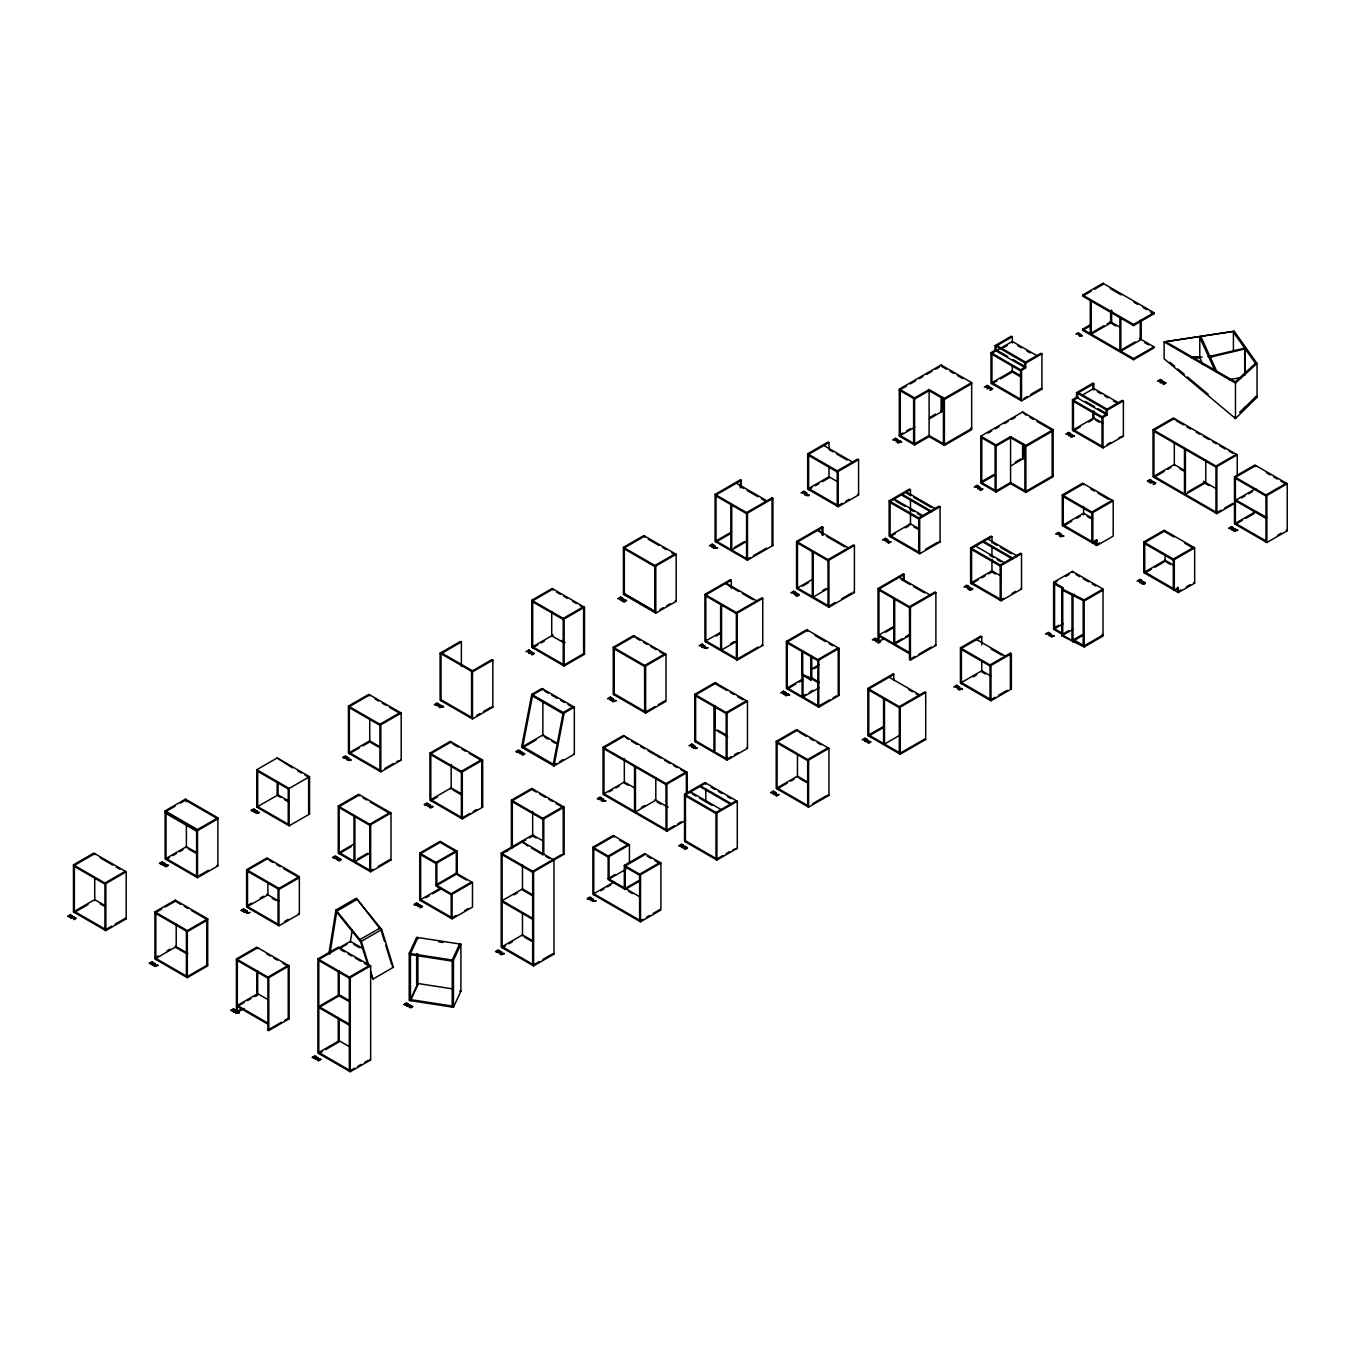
<?xml version="1.0" encoding="UTF-8"?>
<svg xmlns="http://www.w3.org/2000/svg" width="1355" height="1355" viewBox="0 0 1355 1355"><rect width="100%" height="100%" fill="white"/><g stroke="black" fill="none" stroke-linecap="round" stroke-linejoin="round"><path stroke-width="1.5" d="M328.909 953.547L335.955 910.001L356.331 898.246L381.704 929.581L393.424 967.284L373.048 979.038L370.779 974.55M329.892 954.123L336.853 911.102L357.229 899.347L380.941 929.937M350.251 942.352L352.249 930.072M531.753 694.353L521.573 747.266L553.958 765.965L574.334 754.21L574.334 707.158L541.949 688.459L531.753 694.353L564.137 713.052L574.334 707.158M553.958 765.965L564.137 713.052M1256.068 396.304L1239.808 412.53L1245.753 406.466M409.21 953.395L416.663 937.338L460.903 944.181L460.903 991.216L453.451 1007.29L409.21 1000.447L409.21 953.395L453.451 960.238L460.903 944.181M1234.236 331.264L1164.114 341.917L1164.114 358.787L1235.472 418.543L1257.034 397.286L1257.034 363.462L1234.236 331.264L1164.114 341.917L1235.472 383.109L1235.472 418.543L1235.235 416.375M1235.235 381.856L1255.509 363.394L1257.034 363.462L1235.472 383.109L1235.235 381.856L1166.774 342.324M70.697 917.013L72.12 915.76L70.562 914.625L67.75 916.251L70.477 917.115L69.427 915.726L68.461 916.285L70.172 916.861M345.677 758.258L347.1 756.988L345.559 755.87L342.73 757.496L345.474 758.36L344.407 756.954L343.442 757.513L345.152 758.089M243.832 911.136L245.255 909.866L243.714 908.748L240.885 910.374L243.629 911.238L242.562 909.849L241.596 910.408L243.307 910.983M233.653 1011.101L235.076 1009.831L233.517 1008.713L230.706 1010.339L233.433 1011.186L232.382 1009.797L231.417 1010.356L233.128 1010.932M406.788 1005.207L408.211 1003.953L406.652 1002.836L403.841 1004.462L406.568 1005.308L405.518 1003.92L404.552 1004.478L406.263 1005.054M165.107 810.883L185.483 799.128L217.867 817.827L217.867 865.93L197.508 877.684L165.107 858.985L165.107 810.883L197.508 829.582L217.867 817.827M73.458 864.863L93.817 853.108L126.201 871.807L126.201 918.842L105.842 930.597L73.458 911.915L73.458 864.863L105.842 883.562L126.201 871.807M175.303 806.073L165.107 811.95L197.508 830.649L217.867 818.877M180.384 803.125L185.483 800.178L197.186 806.936M348.438 706.107L368.814 694.353L401.199 713.052L401.199 760.087L380.823 771.842L348.438 753.143L348.438 706.107L380.823 724.806L401.199 713.052M471.574 718.404L471.574 671.352L491.933 659.597L492.847 660.122L492.847 707.158L472.488 718.929L440.104 700.23L440.104 653.178L460.463 641.423L461.377 641.948L461.377 666.491M531.753 600.265L552.129 588.51L584.513 607.209L584.513 654.245L564.137 665.999L531.753 647.3L531.753 600.265L564.137 618.964L584.513 607.209M623.419 547.352L643.794 535.581L676.179 554.28L676.179 601.332L655.803 613.087L623.419 594.388L623.419 547.352L655.803 566.051L676.179 554.28M750.196 557.532L746.554 559.632L746.554 512.596L772.011 497.895L772.926 498.42L772.926 545.472L747.469 560.157L715.084 541.458L715.084 494.423L740.541 479.721L741.456 486.394M461.377 641.948L441.019 653.72L441.019 700.755M741.456 480.263L715.999 494.948L715.999 542L730.548 533.599M899.314 389.122L941.115 364.986L971.67 382.618L971.67 429.671L944.384 445.422L929.107 436.598L914.591 444.982L899.314 436.158L899.314 389.122L914.591 397.93L929.107 389.562L944.384 398.387L971.67 382.618M906.597 386.039L899.314 390.24L914.591 399.048L929.107 390.68L944.384 399.488L971.67 383.736L970.705 383.177M910.221 383.939L915.675 380.789M919.317 378.689L922.941 376.588M926.583 374.488L932.037 371.355M935.661 369.254L939.303 367.154M277.148 757.97L256.772 769.725L256.772 807.123L289.157 825.822L309.533 814.067L309.533 776.669L277.148 757.97L292.443 767.862M842.336 503.213L837.238 506.16L837.238 470.879L857.613 459.108L858.579 459.667L858.579 494.948L838.22 506.719L807.665 489.07L807.665 453.79L828.024 442.035L828.989 442.594L828.989 448.827M995.061 345.61L1025.616 363.242L1025.616 367.95L995.061 350.301L995.061 345.61L1011.355 336.192L1012.32 336.751L1012.32 342.984M1082.645 295.034L1103.004 283.28L1153.935 312.683L1153.935 313.784L1133.559 325.556L1082.645 296.152L1082.645 295.034L1133.559 324.438L1153.935 312.683M828.989 442.594L808.63 454.348L808.63 489.629L812.018 487.681M1012.32 336.751L996.027 346.169L996.027 350.86M1084.339 295.17L1091.131 291.257M1094.518 289.293L1103.004 284.398L1103.004 283.28M1024.634 367.391L1024.634 362.683L1040.928 353.282L1041.91 353.841L1041.91 389.122L1021.535 400.877L990.979 383.228L990.979 352.656L995.061 350.301M1003.835 347.473L1007.222 345.508M440.104 653.178L472.488 671.877L492.847 660.122M715.084 494.423L747.469 513.122L772.926 498.42M553.043 635.021L532.667 646.775L563.223 664.424M731.277 532.125L715.999 540.933L746.554 558.582M902.955 432.939L899.314 435.04L914.591 443.864L929.107 435.48L944.384 444.305L971.67 428.553L970.705 427.994M906.597 430.839L910.221 428.739M930.208 417.204L935.661 414.054M1139.386 338.445L1153.935 346.846L1153.935 347.947L1133.559 359.719L1082.645 330.315L1082.645 329.197L1091.131 324.302M76.066 911.458L87.956 904.598M169.426 857.563L166.038 859.51L166.038 812.475M172.813 855.598L176.218 853.633M179.605 851.668L183.01 849.721M256.772 807.123L278.063 794.843L288.852 801.059M288.242 788.949L288.242 824.23L289.157 825.822L289.157 788.424L256.772 769.725L257.687 771.317L288.242 788.949L309.533 776.669M359.532 747.791L349.353 753.668L349.353 706.633L369.729 694.878L369.729 695.928M362.937 745.843L369.729 741.913L369.729 719.42M537.766 644.895L532.667 647.842L532.667 600.79L553.043 589.035L553.043 590.086M541.17 642.931L544.558 640.983M807.665 453.79L838.22 471.438L858.579 459.667M914.828 427.198L900.279 435.599L900.279 390.799M929.361 418.814L942.081 411.463L942.081 397.201M1025.616 363.242L1041.91 353.841M1082.645 330.315L1089.437 326.403M815.422 485.717L818.81 483.752M822.214 481.787L828.989 477.875L828.989 467.492M997.043 380.857L991.945 383.787L991.945 353.215L1012.32 341.46L1037.354 355.908M1000.43 378.892L1012.32 372.032L1012.32 365.816M1025.667 366.799L1020.569 369.746L1020.569 400.318M990.979 352.656L1021.535 370.305L1025.616 367.95M1103.868 325.776L1090.284 333.601L1090.284 300.556M1107.255 323.811L1110.643 321.846L1110.643 311.514M734.207 547.539L744.403 541.644M747.012 541.204L731.734 550.028L731.734 505.093M845.74 501.265L849.128 499.301M1023.957 398.353L1027.361 396.405M1030.748 394.44L1040.928 388.563L1041.91 389.122M472.488 716.812L471.574 717.337L441.019 699.705M111.72 926.159L104.928 930.072L104.928 883.037L125.287 871.282L125.287 872.332M115.107 924.195L125.287 918.317L126.201 918.842M208.467 870.3L196.577 877.159L196.577 830.107M385.006 768.37L393.492 763.475M396.88 761.51L401.199 760.087M476.655 715.457L480.06 713.492M483.447 711.527L490.239 707.615M583.599 653.72L563.223 665.474L563.223 618.439L583.599 606.667L583.599 653.72L584.513 654.245M659.987 609.615L663.374 607.65M666.779 605.702L670.166 603.737M753.346 555.719L761.832 550.808M762.916 550.181L766.557 548.081M1121.567 349.709L1135.151 341.867M154.927 911.898L175.303 900.143L207.688 918.842L207.688 965.878L187.312 977.649L154.927 958.95L154.927 911.898L187.312 930.597L207.688 918.842M338.259 806.073L358.618 794.301L391.002 813L391.002 860.052L370.643 871.807L338.259 853.108L338.259 806.073L370.643 824.772L391.002 813M429.908 753.143L450.283 741.388L482.668 760.087L482.668 807.123L462.292 818.877L429.908 800.178L429.908 753.143L462.292 771.842L482.668 760.087M613.239 647.3L633.598 635.546L665.999 654.245L665.999 701.28L645.624 713.052L613.239 694.353L613.239 647.3L645.624 665.999L645.624 713.052M736.375 659.597L736.375 612.562L761.832 597.86L762.746 598.385L762.746 645.42L737.289 660.122L704.905 641.423L704.905 594.388L730.362 579.686L731.277 580.211L731.277 588.392M828.024 606.667L828.024 559.632L853.498 544.93L854.412 545.472L854.412 592.508L828.938 607.209L796.554 588.51L796.554 541.458L822.011 526.773L822.942 527.298L822.942 535.479M161.719 909.053L154.927 912.965L187.312 931.664L207.688 919.91L191.495 910.56M165.107 907.088L175.303 901.211L180.689 904.327M731.277 580.211L705.82 594.913L705.82 641.948M822.942 527.298L797.468 542L797.468 589.035M980.8 436.158L1022.602 412.022L1053.14 429.671L1053.14 476.706L1025.854 492.458L1010.576 483.633L996.077 492.017L980.8 483.193L980.8 436.158L996.077 444.982L1010.576 436.598L1025.854 445.422L1053.14 429.671M988.066 433.075L991.708 430.975M995.332 428.874L998.974 426.774M1004.428 423.641L1008.052 421.541M1011.694 419.44L1015.318 417.34M246.593 869.69L266.952 857.935L299.353 876.634L299.353 914.015L278.978 925.787L246.593 907.088L246.593 869.69L278.978 888.389L299.353 876.634M1082.645 329.197L1133.559 358.601L1153.935 346.846M918.724 553.196L918.724 517.915L939.083 506.16L940.065 506.719L940.065 542L919.689 553.755L889.134 536.123L889.134 500.842L909.51 489.07L910.475 489.629L910.475 495.862M1076.531 392.645L1107.086 410.277L1107.086 414.986L1076.531 397.354L1076.531 392.645L1092.824 383.228L1093.79 383.787L1093.79 390.02M910.475 489.629L890.1 501.401L890.1 536.682L895.198 533.735M1093.79 383.787L1077.496 393.204L1077.496 397.913M1106.12 414.427L1106.12 409.718L1122.414 400.318L1123.38 400.877L1123.38 436.158L1103.004 447.912L1072.466 430.28L1072.466 399.691L1076.531 397.354M1078.512 397.32L1073.431 400.25L1073.431 430.839L1080.223 426.91M1081.917 395.355L1093.79 388.495L1118.84 402.96M614.255 649.062L614.255 693.76L644.709 711.46L644.607 666.592L665.999 654.245M704.905 594.388L737.289 613.087L762.746 598.385M796.554 541.458L828.938 560.157L854.412 545.472M158.332 955.936L154.927 957.883L187.312 976.582L207.688 964.828L206.773 964.303L206.773 919.367M166.817 951.024L170.205 949.076M248.287 905.038L251.691 903.091M260.177 898.179L263.564 896.231M354.451 843.759L339.173 852.583L369.729 870.215M721.097 632.074L705.82 640.898L736.375 658.53M812.746 579.161L797.468 587.985L828.024 605.617M982.612 481.025L993.52 474.741M1015.318 462.14L1020.772 458.989M351.047 846.773L339.173 853.633L339.173 806.598L359.532 794.843L359.532 795.893M437.614 796.791L430.822 800.72L430.822 753.668L451.198 741.913L451.198 742.98M536.072 739.949L522.488 747.791L532.667 694.878L542.864 689.001L542.864 690.051M715.999 636.071L719.386 634.123M802.567 586.088L808.393 582.735M889.134 500.842L919.689 518.474L940.065 506.719M994.485 475.3L981.765 482.634L981.765 437.834M1010.847 465.849L1023.567 458.498L1023.567 444.254M1107.086 410.277L1123.38 400.877M905.377 527.857L908.782 525.892M1088.709 422.015L1092.096 420.05M1072.466 399.691L1103.004 417.34L1107.086 414.986M357.381 859.172L367.561 853.294M730.819 643.574L734.207 641.609M822.485 590.645L825.873 588.697M370.186 852.837L354.908 861.661L354.908 816.743M736.832 641.169L721.554 649.977L721.554 605.058M828.481 588.239L813.203 597.064L813.203 552.146M644.607 711.273L645.522 710.748M925.516 549.283L937.389 542.423M1107.137 444.423L1110.524 442.458M1119.01 437.563L1123.38 436.158M373.116 869.317L369.729 871.282L369.729 824.23L390.088 812.475L390.088 813.525M378.214 866.37L390.088 859.51L391.002 860.052M469.863 813.457L461.377 818.352L461.377 771.317L481.753 759.562L481.753 806.598L482.668 807.123M473.268 811.493L476.655 809.528M556.448 763.475L553.043 765.44L563.223 712.51L573.419 706.633L573.419 707.7L568.016 704.583M559.835 761.51L563.223 759.562M646.403 711.527L654.888 706.633M658.293 704.668L665.068 700.755M738.068 658.615L758.19 646.996M829.853 605.617L835.307 602.484M841.607 598.842L844.995 596.877M846.214 596.183L851.668 593.033M284.855 921.332L288.242 919.367M244.12 1008.476L237.328 1012.388L236.414 1011.863L236.414 958.95L256.772 947.179L289.157 965.878L289.157 1018.808L268.798 1030.562L267.884 1030.037L267.884 977.107L288.242 965.353L288.242 1018.283L284.855 1020.23M472.488 882.511L452.113 894.266L435.92 884.917L456.296 873.162L472.488 882.511L472.488 907.088L452.113 918.842L419.728 900.143L419.728 853.108L440.104 841.353L457.211 851.228L457.211 873.687L436.835 885.442L436.835 862.983L457.211 851.228M532.667 788.949L512.309 800.72L512.309 847.756L511.394 847.231L511.394 800.178L531.753 788.424L564.137 807.123L564.137 854.158L533.599 871.807L501.198 853.108L501.198 947.179L533.599 965.878L553.958 954.123L553.958 860.035L521.573 841.353M685.579 820.402L666.914 831.174L603.043 794.301L603.043 747.266L623.419 735.511L687.273 772.367L687.273 792.827M694.709 694.353L715.084 682.581L747.469 701.28L747.469 748.333L727.093 760.087L694.709 741.388L694.709 694.353L727.093 713.052L747.469 701.28M786.374 641.423L806.75 629.668L839.135 648.368L839.135 695.403L818.759 707.158L786.374 688.459L786.374 641.423L818.759 660.122L839.135 648.368M884.409 638.798L878.04 641.423L878.04 588.51L903.497 573.809L904.412 580.685M1235.54 502.874L1216.875 513.647L1153.02 476.791L1153.02 429.738L1173.379 417.984L1237.251 454.857L1237.251 475.3M441.019 841.878L420.643 853.633L420.643 900.668M715.999 683.123L695.623 694.878L695.623 741.913M904.412 574.334L878.955 589.035L878.955 641.948M1003.598 598.283L1000.193 600.231L1000.193 564.95L1020.569 553.196L1021.535 553.755L1021.535 589.035L1001.159 600.79L970.603 583.158L970.603 547.877L990.979 536.123L991.945 536.682L991.945 542.898M1062.269 494.948L1082.645 483.193L1113.2 500.842L1113.2 536.123L1096.906 545.523L1062.269 525.537L1062.269 494.948L1092.824 512.596L1113.2 500.842M991.945 536.682L971.586 548.436L971.586 583.717L978.361 579.788M746.554 700.755L726.178 712.51L726.178 759.562L731.277 756.615M236.414 958.95L268.798 977.649L289.157 965.878M511.394 800.178L543.778 818.877L564.137 807.123M878.04 588.51L910.424 607.209L935.882 592.508L935.882 645.42L910.424 660.122L909.51 659.597L909.51 606.667L934.967 591.983L935.882 592.508M802.668 674.231L802.668 650.959L801.754 651.484L801.754 674.773L802.668 674.231L811.73 679.465L811.73 656.193L810.815 656.718L810.815 680.007L811.73 679.465M810.747 669.573L819.131 664.729M814.101 668.693L817.455 666.762M1071.72 521.184L1063.235 526.096L1063.235 495.507L1083.61 483.752L1083.61 484.87M1076.819 518.254L1080.223 516.289M317.883 958.95L338.259 947.179L370.643 965.878L370.643 1059.966L350.268 1071.72L317.883 1053.021L317.883 958.95L350.268 977.649L370.643 965.878M501.198 853.108L532.667 834.934L543.457 841.167M802.567 679.109L787.289 687.934L817.844 705.582M894.232 626.196L878.955 635.021L909.51 652.653M244.12 1002.598L237.328 1006.511L267.884 1024.16M247.508 1000.634L250.895 998.669M254.3 996.721L257.687 994.756L257.687 970.993M425.741 897.738L429.129 895.774M432.533 893.809L441.019 888.914L441.019 887.864L420.643 899.618L451.198 917.25M525.892 839.914L502.129 853.633L502.129 947.721L505.517 945.756M529.28 837.949L532.667 836.001L536.275 838.068M609.056 791.896L612.46 789.931M615.848 787.983L619.252 786.019M788.983 688.018L795.775 684.089M799.179 682.141L802.567 680.176M885.747 632.158L894.232 627.263M970.603 547.877L1001.159 565.509L1021.535 553.755M1164.114 471.438L1153.935 477.316L1153.935 430.28L1174.311 418.509L1174.311 419.576M1167.519 469.474L1170.906 467.509M506.397 851.601L507.363 851.042M340.071 948.229L346.863 944.316M981.765 577.84L985.153 575.875M988.557 573.91L991.945 571.962L991.945 559.496M1067.317 528.45L1068.282 527.891M238.107 1010.881L241.495 1008.933M368.729 965.15L361.328 941.352L381.704 929.581M805.649 694.454L802.109 696.487L802.109 651.569M809.189 692.405L812.712 690.373M902.261 638.679L893.775 643.574L893.775 598.656M905.648 636.715L909.053 634.75M818.945 687.832L803.024 697.029L803.024 674.553M909.967 635.275L894.69 644.099L894.69 599.181M1236.319 454.332L1215.96 466.086L1215.96 513.122M603.043 747.266L666.914 784.139L687.273 772.367M1153.02 429.738L1216.875 466.611L1237.251 454.857M1096.957 539.68L1091.859 542.61L1091.859 512.038L1112.235 500.283L1112.235 501.401M1096.906 545.523L1096.906 540.814L1092.824 543.169L1092.824 512.596M641.305 807.495L644.709 805.531M1012.083 593.371L1015.471 591.424M1099.549 542.881L1095.941 544.964L1095.941 540.255L1096.906 540.814M1187.878 491.933L1204.849 482.143M452.892 917.335L456.296 915.37M464.782 910.475L468.169 908.511M561.529 854.615L532.667 871.282L532.667 965.353L539.459 961.44M734.664 754.65L738.068 752.702M829.717 699.773L817.844 706.633L817.844 659.597L838.22 647.842L838.22 694.878L839.135 695.403M833.122 697.808L836.509 695.86M267.884 1030.037L281.45 1022.195M911.322 658.547L914.964 656.447M918.605 654.346L931.325 646.996M624.333 887.864L624.333 865.388L644.709 853.633L660.901 862.983L660.901 910.018L640.525 921.79L592.863 894.266L592.863 847.231L613.239 835.459L629.431 844.809L629.431 863.186M684.529 794.301L704.905 782.546L737.289 801.245L737.289 848.281L716.914 860.052L684.529 841.353L684.529 794.301L716.914 813L737.289 801.245M776.195 741.388L796.554 729.634L828.938 748.333L828.938 795.368L808.579 807.123L776.195 788.424L776.195 741.388L808.579 760.087L828.938 748.333M912.897 745.843L899.314 753.668L899.314 706.633L924.788 691.931L925.702 692.456L925.702 739.508L900.228 754.21L867.844 735.511L867.844 688.459L893.318 673.774L894.232 680.43M1234.49 476.791L1254.866 465.019L1287.25 483.718L1287.25 530.77L1266.874 542.525L1234.49 523.826L1234.49 476.791L1266.874 495.49L1287.25 483.718M894.232 674.299L868.758 689.001L868.758 736.036L876.041 731.836M1053.614 582.277L1072.466 571.387L1103.004 589.035L1103.004 636.071L1084.169 646.962L1061.761 635.783L1061.761 588.748L1063.285 587.867L1053.614 582.277L1053.614 629.313L1063.285 634.902M348.15 1001.006L339.173 995.806L318.798 1007.578L349.353 1025.21M514.002 894.876L517.407 892.911M1057.036 581.414L1053.614 583.395L1063.285 588.968L1061.761 589.865L1084.169 601.027L1103.004 590.153L1102.038 589.594M1065.606 576.468L1069.027 574.486M990.014 700.196L990.014 664.915L1010.39 653.161L1011.355 653.72L1011.355 689.001L990.979 700.755L960.424 683.123L960.424 647.842L980.8 636.071L981.765 636.63L981.765 644.929M1143.755 542L1164.114 530.228L1194.67 547.877L1194.67 583.158L1178.376 592.558L1143.755 572.572L1143.755 542L1174.311 559.632L1194.67 547.877M981.765 636.63L961.389 648.401L961.389 683.682M592.863 847.231L609.056 856.58L629.431 844.809M1266.468 518.643L1236.014 501.062L1236.014 500.012L1255.78 488.613M1061.761 588.748L1084.169 599.909L1103.004 589.035M1241.417 497.963L1245.008 495.879M1248.599 493.813L1252.189 491.73M674.485 825.737L665.999 830.649L665.999 783.596L686.358 771.842L686.358 794.335M677.873 823.789L681.26 821.824M1217.654 512.139L1221.058 510.191M1224.446 508.227L1232.931 503.332M645.624 854.158L625.248 865.93L625.248 889.439L640.525 880.631M867.844 688.459L900.228 707.158L925.702 692.456M614.933 874.585L608.141 878.514L639.814 896.79M626.027 869.233L609.056 879.039L609.056 856.58M1151.513 569.202L1144.721 573.131L1144.721 542.559L1165.08 530.787L1165.08 531.905L1174.023 537.071M1154.9 567.254L1163.386 562.342M614.154 881.97L593.778 893.741L639.611 920.197M884.036 726.161L868.758 734.969L899.314 752.618M1058.746 625.231L1053.614 628.195L1063.285 633.784M322.202 1051.599L318.798 1053.563L318.798 959.476L350.42 941.335L363.055 948.636M325.59 1049.634L339.173 1041.792L339.173 1018.791M508.904 943.791L512.309 941.844M600.57 890.879L603.974 888.914M607.362 886.949L610.749 885.001M787.289 783.071L777.109 788.949L777.109 741.913L797.468 730.159L797.468 731.209M790.676 781.124L794.081 779.159M877.261 731.141L883.308 727.635M960.424 647.842L990.979 665.474L1011.355 653.72M1063.15 623.808L1054.58 628.754L1054.58 583.954M1242.196 520.439L1235.404 524.351L1235.404 477.316L1255.78 465.561L1255.78 466.611M1245.601 518.474L1254.086 513.579M973.28 676.823L976.667 674.858M1148.786 575.485L1149.751 574.927M624.333 865.388L640.525 874.737L660.901 862.983M1068.553 630.752L1061.761 634.665L1072.974 641.135L1083.153 635.258M1061.761 635.783L1072.923 629.347M625.248 888.389L640.525 879.564M899.771 735.24L884.493 744.064L884.493 699.146M1073.702 639.594L1082.188 634.699M1178.376 592.558L1178.376 587.867L1174.311 590.204L1174.311 559.632M991.708 699.214L995.112 697.249M998.5 695.301L1006.985 690.389M1181.035 589.916L1177.41 592L1177.41 587.308L1178.376 587.867M1186.455 586.783L1190.08 584.683M354.451 1068.248L349.353 1071.195L349.353 977.107L369.729 965.353L369.729 966.42M357.839 1066.3L361.243 1064.336M364.631 1062.371L368.018 1060.423M542.864 959.476L553.043 953.598L553.958 954.123M722.791 855.598L715.999 859.51L715.999 812.475L736.375 800.72L736.375 801.77M726.178 853.633L729.583 851.668M732.97 849.721L737.289 848.281M812.746 803.651L826.33 795.808M913.863 745.284L924.788 738.983L925.702 739.508M1277.85 535.14L1281.237 533.176M643.015 919.3L639.611 921.248L639.611 874.212L659.987 862.457L659.987 863.508M646.403 917.335L649.79 915.37M653.195 913.422L659.987 909.493M1209.88 356.365L1244.703 348.133L1244.703 374.014M1210.235 357.127L1245.228 348.879L1245.228 374.962M1228.765 379.586L1241.112 377.622M1191.587 357.246L1200.107 356.873L1191.519 357.5M1208.372 356.297L1212.691 356.06M1208.355 356.551L1212.64 356.314M1191.773 357.635L1202.19 357.059M1208.44 356.704L1212.606 356.484M1191.773 358.245L1200.107 357.771M438.783 941.81L442.966 942.47M410.463 954.648L452.197 961.118M453.4 988.998L417.916 983.51L410.463 999.583L452.197 1006.037M459.65 991.03L460.903 991.216M1255.509 396.998L1257.034 397.286M1110.287 288.598L1121.195 294.899M1133.932 302.25L1137.573 304.35M1143.027 307.5L1146.652 309.584M1150.293 311.684L1153.935 313.784M1110.287 321.643L1119.382 326.894M1112.099 323.811L1115.741 325.911M1144.84 342.713L1148.481 344.814M1176.123 420.626L1183.423 424.843M1187.065 426.944L1190.723 429.044M1196.194 432.211L1199.836 434.311M1203.494 436.429L1208.965 439.579M1212.606 441.696L1216.265 443.796M1219.907 445.897L1225.377 449.064M1229.036 451.164L1232.677 453.281M1266.569 472.844L1270.16 474.911M1273.751 476.994L1277.342 479.06M1280.949 481.144L1286.335 484.26L1286.335 483.193L1265.96 494.948L1265.96 542M1017.69 345.677L1021.264 347.744M1026.633 350.843L1030.207 352.91M1097.364 391.68L1100.954 393.746M1104.528 395.812L1108.102 397.879M1113.471 400.978L1117.045 403.045M1153.935 431.33L1215.96 467.136M1235.404 478.366L1265.96 496.015M996.992 345.61L1025.616 362.124M1078.461 392.645L1107.086 409.159M996.992 350.301L1007.714 356.5M1013.083 359.6L1023.821 365.799M1085.626 401.47L1094.569 406.636M1098.143 408.702L1107.086 413.868L1102.038 416.781L1102.038 447.353M991.945 354.332L1020.569 370.864M1073.431 401.368L1102.038 417.899M1236.014 500.012L1266.468 517.593M1021.264 376.08L1012.32 370.914L991.945 382.669L1020.569 399.2M1102.733 423.116L1093.79 417.95L1073.431 429.721L1102.038 446.235M1185.252 470.812L1174.311 464.494L1153.935 476.249L1215.96 512.071M1203.494 481.347L1216.265 488.715M1266.569 517.762L1255.78 511.529L1235.404 523.301L1265.96 540.933M1011.355 371.473L1019.468 376.165M1095.585 420.101L1099.159 422.167M1179.782 468.711L1183.423 470.829M1205.323 483.464L1208.965 485.564M1286.335 530.228L1287.25 530.77M942.081 366.663L941.115 364.986M942.911 367.137L946.501 369.221M950.109 371.287L953.7 373.37M957.291 375.437L962.677 378.553M1026.192 415.223L1022.602 412.022M1029.783 417.289L1033.374 419.373M1036.965 421.439L1053.14 430.788L1025.854 446.54L1010.576 437.716L996.077 446.1L980.8 437.275M1090.758 489.003L1094.349 491.069M1097.923 493.135L1108.644 499.334M1184.761 543.27L1193.704 548.436L1193.704 547.318L1173.328 559.073L1173.328 589.645M941.115 410.904L942.081 411.463M1022.602 457.939L1023.567 458.498M1063.235 496.624L1091.859 513.155M1144.721 543.677L1173.328 560.191M1092.553 518.372L1083.61 513.206L1063.235 524.978L1095.111 543.372M1174.023 565.425L1165.08 560.259L1144.721 572.013L1174.802 589.374M1087.184 516.39L1090.758 518.457M1166.875 562.41L1170.449 564.476M1193.704 582.599L1194.67 583.158M980.8 482.075L996.077 490.9L1010.576 482.516L1025.854 491.34L1053.14 475.588L1052.174 475.029L1052.174 430.229M1076.056 574.588L1079.647 576.671M1083.238 578.737L1088.641 581.854M1092.232 583.92L1095.822 586.004M906.393 491.984L935.018 508.515M987.88 539.019L1016.487 555.55L1016.487 556.668M823.908 445.541L852.515 462.055L852.515 463.173M906.393 493.101L909.967 495.168M913.558 497.234L931.444 507.566M993.249 543.236L996.823 545.303M1000.397 547.369L1011.135 553.568M829.277 449.741L832.851 451.808M836.425 453.874L847.163 460.073M922.789 515.561L894.181 499.046L894.181 500.164M975.651 546.082L1004.275 562.596M895.96 501.198L904.903 506.347M910.272 509.446L913.846 511.513M917.437 513.579L921.01 515.645M989.963 555.465L993.537 557.532M997.111 559.598L1000.701 561.664M808.63 455.466L837.238 471.997M890.1 502.519L918.724 519.033M971.586 549.554L1000.193 566.068M837.932 481.923L828.989 476.757L808.63 488.511L837.238 505.042M919.418 528.958L910.475 523.792L890.1 535.564L918.724 552.078M1000.888 575.994L991.945 570.845L971.586 582.599L1000.193 599.113M1102.038 634.394L1103.004 634.953L1084.169 645.844L1074.498 640.254L1074.498 641.372M857.613 494.389L858.579 494.948M909.51 524.351L910.475 524.91L910.475 500.012M914.049 526.976L917.623 529.043M939.083 541.441L940.065 542M990.979 571.404L995.519 574.012M1020.569 588.476L1021.535 589.035M736.375 483.193L766.913 500.842M848.399 547.877L817.844 530.228L823.23 534.412M899.314 577.281L929.869 594.913L929.869 595.98M739.966 486.326L743.556 488.41M747.147 490.476L757.936 496.709M761.527 498.776L765.118 500.859M826.838 536.478L844.809 546.861M901.109 579.364L910.103 584.564M913.693 586.63L924.483 592.863M976.667 639.577L1005.291 656.091M990.979 648.96L1001.718 655.143M715.999 496.015L746.554 513.647M797.468 543.05L828.024 560.699M878.955 590.086L909.51 607.734M961.389 649.519L990.014 666.033M772.926 545.472L772.011 544.93L772.011 497.895M853.498 591.983L854.412 592.508M990.708 675.959L981.765 670.793L961.389 682.564L990.014 699.078M934.967 644.895L935.882 645.42M985.339 673.977L981.765 671.911L981.765 661.545M1011.355 689.001L1010.39 688.442L1010.39 653.161M878.955 636.071L909.51 653.72M756.734 600.79L726.178 583.158L726.178 584.208M889.134 677.229L919.689 694.878L919.689 695.928L916.099 693.862M648.3 539.256L659.089 545.472M662.68 547.555L666.27 549.622M671.657 552.738L675.264 554.822L675.264 553.755L654.888 565.509L654.888 612.562M727.974 585.258L738.763 591.474M742.354 593.558L753.143 599.774M814.846 635.41L825.635 641.626M829.226 643.71L832.817 645.776M908.9 689.712L912.508 691.778M624.333 548.927L654.888 566.576L654.787 611.325L624.435 593.795L654.888 611.495M705.82 595.98L736.375 613.612M787.289 643.015L817.844 660.647M868.758 690.051L899.314 707.7M761.832 644.895L762.746 645.42M810.629 677.246L818.86 682.005L818.86 683.055L807.343 676.399M675.264 600.79L676.179 601.332M801.754 674.773L810.815 680.007M556.634 592.169L560.242 594.252M563.832 596.319L567.423 598.402M572.809 601.501L576.417 603.585M580.008 605.651L583.599 607.734M636.325 638.171L639.916 640.254M643.506 642.321L647.097 644.404M650.705 646.471L656.091 649.587M659.682 651.653L663.273 653.737M715.999 684.173L726.788 690.406M730.379 692.473L733.97 694.556M737.56 696.622L742.963 699.739M799.264 732.259L806.462 736.409M810.053 738.475L813.644 740.558M817.251 742.625L820.842 744.708M532.667 601.857L563.223 619.489M614.154 648.893L644.709 666.541M695.623 695.928L726.178 713.577M777.109 742.98L807.665 760.612M717.794 730.142L724.976 734.291M808.258 782.36L797.468 776.144L777.109 787.899L807.665 805.531M561.563 640.407L565.137 642.473M727.669 736.883L715.084 729.634L715.084 707.158M746.554 747.791L747.469 748.333M799.264 778.227L806.462 782.377M828.024 794.843L828.938 795.368M564.222 642.998L551.722 635.783L551.722 611.41M695.623 740.863L726.178 758.495M544.659 691.084L548.25 693.167M551.841 695.234L557.244 698.35M560.835 700.433L564.425 702.5M627.992 739.203L624.333 736.036L603.974 747.791L603.974 794.843M631.633 741.304L637.104 744.471M640.763 746.571L644.404 748.671M648.046 750.789L653.516 753.939M654.888 754.735L655.803 755.26M657.175 756.056L660.817 758.156M664.475 760.257L669.946 763.424M673.587 765.524L677.246 767.641M680.888 769.742L686.358 772.909M711.206 787.238L714.796 789.321M718.387 791.405L721.995 793.471M727.381 796.588L730.972 798.654M532.447 696.063L563.002 713.712M721.097 809.528L690.542 791.896L690.542 792.946M692.337 793.996L695.928 796.062M699.519 798.146L712.103 805.412M441.933 653.178L472.488 670.827M603.974 748.858L665.999 784.664M685.444 795.893L715.999 813.525M557.244 743.285L542.864 734.969L522.725 746.605L553.28 764.237M635.275 788.339L624.333 782.021L603.974 793.776L665.999 829.582M654.888 799.653L668.117 807.292M491.933 706.633L492.847 707.158M544.659 737.069L548.25 739.153M551.841 741.219L555.448 743.302M573.419 753.668L574.334 754.21M627.992 785.189L624.333 783.071L624.333 758.529M657.175 802.041L660.817 804.142M685.444 840.811L715.999 858.46M375.115 699.045L378.706 701.128M382.296 703.194L385.904 705.278M389.495 707.344L400.284 713.577L400.284 712.51L379.908 724.281L379.908 771.317M452.993 744.014L458.397 747.13M461.987 749.196L465.578 751.28M469.169 753.346L481.753 760.612M532.667 790.016L536.275 792.082M539.866 794.166L545.252 797.282M548.843 799.348L552.45 801.432M556.041 803.498L561.427 806.615M619.54 840.168L628.517 845.351L628.517 844.284L608.141 856.038L608.141 879.564L625.248 889.439M647.419 856.258L651.01 858.325M654.601 860.408L658.191 862.474M349.353 707.7L379.908 725.332M430.822 754.735L461.377 772.367M512.309 801.77L542.864 819.419M593.778 848.806L608.141 857.105M625.248 866.98L639.611 875.279M380.501 747.079L369.729 740.863L349.353 752.618L379.908 770.25M461.987 794.132L451.198 787.899L430.822 799.653L461.377 817.302M368.814 741.388L378.706 747.096M450.283 788.424L451.198 788.949L451.198 764.406M452.993 789.999L461.987 795.182M564.137 854.158L563.223 853.633L563.223 806.598L542.864 818.352L542.864 855.174M628.822 891.505L632.48 893.623M527.891 846.045L522.488 841.878M531.482 848.128L542.254 854.344M545.862 856.428L549.452 858.494M502.129 854.7L532.667 872.332M533.277 895.147L522.488 888.914L502.129 900.668L532.667 918.317M363.14 797.976L366.731 800.043M370.322 802.126L388.292 812.492M441.019 842.929L456.296 851.753M531.482 895.164L522.488 889.981L522.488 864.88M297.829 770.961L301.42 773.044M305.027 775.128L308.618 777.194L308.618 812.475L309.533 814.067M419.728 853.108L436.835 862.983M457.99 875.195L466.476 880.089M339.173 807.648L369.729 825.297M420.643 854.7L435.92 863.508M502.129 901.736L532.667 919.367M533.277 941.115L522.488 934.899L502.129 946.654L532.667 964.303M451.198 894.791L435.92 885.984L435.92 862.457L456.296 850.703L456.296 874.212M524.283 936.999L531.482 941.149M280.739 797.434L277.148 795.368L277.148 782.902M284.347 799.518L287.938 801.601M288.242 824.23L257.687 806.598L257.687 771.317M198.084 807.461L216.072 817.844M269.628 860.527L273.117 862.542M276.623 864.558L280.112 866.573M283.618 868.606L299.353 877.684L278.978 889.439L247.508 871.282M166.038 813.525L196.577 831.174M197.186 852.922L186.397 846.706L166.038 858.46L196.577 876.092M188.193 848.789L195.391 852.939M216.952 865.388L217.867 865.93M266.952 894.266L279.198 901.329M353.909 944.469L359.414 947.636M392.357 966.674L393.424 967.284M272.203 898.348L275.709 900.364M298.439 913.49L299.353 914.015M340.969 949.804L344.56 951.888M348.15 953.954L351.758 956.037M355.349 958.104L360.735 961.22M364.326 963.303L367.933 965.37M246.593 906.021L278.063 924.195M318.798 960.526L349.353 978.174M349.946 1000.989L339.173 994.756L318.798 1006.511L349.353 1024.16M100.135 857.8L112.719 865.066M116.31 867.149L119.901 869.216M184.297 906.393L187.888 908.477M266.681 953.954L270.272 956.037M273.862 958.12L277.47 960.187M282.856 963.303L286.447 965.37M74.373 866.455L104.928 884.087M237.328 960.526L267.884 978.174M105.521 905.851L94.731 899.618L74.373 911.373L104.928 929.022M175.303 946.129L187.888 953.395M268.476 999.922L257.687 993.689L237.328 1005.461L267.884 1023.093M349.946 1046.958L339.173 1040.742L318.798 1052.496L349.353 1070.145M100.135 903.785L103.725 905.868M175.303 947.179L186.092 953.412M369.729 1059.441L370.643 1059.966M288.242 1018.283L289.157 1018.808M1169.958 362.31L1174.734 366.307M1177.918 368.983L1184.287 374.302M1187.471 376.978L1208.169 394.305M335.955 910.001L361.328 941.352M336.684 912.186L360.565 941.691M1255.509 363.394L1233.423 332.212L1233.423 350.86M1201.123 337.107L1216.587 371.084M1214.673 369.983L1199.785 337.31L1199.785 356.89L1202.495 364.529M384.515 941.437L380.298 927.853L359.922 939.608L367.764 964.845M385.718 945.316L391.764 964.726M370.576 971.095L373.048 979.038M1266.874 495.49L1266.874 542.525M1216.875 466.611L1216.875 513.647M1205.781 460.209L1205.781 482.668L1185.405 494.423L1185.405 449.504M1184.49 448.979L1184.49 493.898M1174.311 443.051L1174.311 465.561M1165.08 555.702L1165.08 561.918M1141.198 320.898L1141.198 339.495L1120.839 351.25L1120.839 318.205M1140.233 320.339L1140.233 338.936M1133.559 324.438L1133.559 325.556M1133.559 358.601L1133.559 359.719M1119.874 317.646L1119.874 350.691M1111.625 310.007L1111.625 322.405L1091.249 334.16L1091.249 301.115M1103.004 417.34L1103.004 447.912M1093.79 410.768L1093.79 419.068L1092.824 418.509L1092.824 412.293M1092.824 383.228L1092.824 389.461M1084.169 599.909L1084.169 646.962M1083.61 506.584L1083.61 514.883M1083.204 600.468L1083.204 645.285M1074.498 594.32L1074.498 595.438M1072.974 595.201L1072.974 642.253M1072.466 571.387L1072.466 572.504M1071.991 595.76L1071.991 640.576M1062.727 590.424L1062.727 635.224M1025.854 445.422L1025.854 492.458M1024.888 445.981L1024.888 490.781M1022.602 445.727L1022.602 459.057M1021.535 370.305L1021.535 400.877M1010.576 436.598L1010.576 483.633M1001.159 565.509L1001.159 600.79M996.077 444.982L996.077 492.017M995.112 445.541L995.112 490.341M991.945 547.047L991.945 555.347M990.979 665.474L990.979 700.755M944.384 398.387L944.384 445.422M943.419 398.929L943.419 443.746M941.115 398.692L941.115 412.022M929.107 389.562L929.107 436.598M919.689 518.474L919.689 553.755M914.591 397.93L914.591 444.982M913.626 398.489L913.626 443.305M910.424 607.209L910.424 660.122M903.497 573.809L903.497 580.16M900.228 707.158L900.228 754.21M883.579 698.604L883.579 743.539M838.22 471.438L838.22 506.719M828.938 560.157L828.938 607.209M828.024 748.858L828.024 747.791L807.665 759.562L807.665 806.598M822.011 526.773L822.011 534.954M818.759 660.122L818.759 707.158M812.289 551.604L812.289 596.539M808.579 760.087L808.579 807.123M807.665 631.261L807.665 630.194L787.289 641.948L787.289 689.001M797.468 754.701L797.468 777.194M747.469 513.122L747.469 560.157M740.541 479.721L740.541 487.902M737.289 613.087L737.289 660.122M730.819 504.568L730.819 549.486M727.093 713.052L727.093 760.087M720.64 604.533L720.64 649.452M716.914 813L716.914 860.052M705.82 784.139L705.82 783.071L685.444 794.843L685.444 841.878M705.82 789.203L705.82 801.483M666.914 784.139L666.914 831.174M665.068 654.77L665.068 653.72L644.709 665.474L644.709 712.51M655.803 566.051L655.803 613.087M655.803 777.719L655.803 800.178L635.444 811.95L635.444 767.015M644.709 537.173L644.709 536.123L624.333 547.877L624.333 594.913M640.525 874.737L640.525 921.79M634.53 637.138L634.53 636.071L614.154 647.842L614.154 694.878M634.53 766.49L634.53 811.425M614.154 837.051L614.154 836.001L593.778 847.756L593.778 894.791M564.137 618.964L564.137 665.999M553.043 859.51L553.043 860.577M543.778 818.877L543.778 853.65M542.864 701.263L542.864 736.036M533.599 871.807L533.599 965.878M532.667 811.459L532.667 836.001M522.488 912.965L522.488 935.949M472.488 671.877L472.488 718.929M471.574 883.037L471.574 881.97L451.198 893.741L451.198 918.317M462.292 771.842L462.292 818.877M459.65 945.045L459.65 943.995L452.197 960.051L452.197 1007.087M453.451 960.238L453.451 1007.29M452.113 894.266L452.113 918.842M417.916 938.592L417.916 937.524L410.463 953.598L410.463 1000.634L417.916 984.577L417.916 953.886M416.663 953.7L416.663 984.374M380.823 724.806L380.823 771.842M370.643 824.772L370.643 871.807M353.994 816.201L353.994 861.136M350.268 977.649L350.268 1071.72M339.173 947.721L339.173 948.771M339.173 970.705L339.173 995.806M338.259 972.28L338.259 995.264M338.259 1018.266L338.259 1041.267M278.978 888.389L278.978 925.787M278.063 782.377L278.063 794.843M278.063 888.914L278.063 925.262M268.798 977.649L268.798 1030.562M267.884 859.51L267.884 858.46L247.508 870.215L247.508 906.563L267.884 894.791L267.884 882.681M257.687 948.771L257.687 947.721L237.328 959.476L237.328 1012.388M256.772 972.585L256.772 995.874M197.508 829.582L197.508 877.684M187.312 930.597L187.312 977.649M186.397 800.72L186.397 801.77M186.397 825.263L186.397 847.756M186.397 931.139L186.397 976.057M185.483 799.128L185.483 800.178M176.218 924.195L176.218 946.654L155.842 958.425L155.842 913.49M175.303 900.143L175.303 901.211M105.842 883.562L105.842 930.597M94.731 854.7L94.731 853.633L74.373 865.388L74.373 912.44M94.731 878.176L94.731 900.668M70.782 917.725C74.559 920.418 74.864 913.66 70.782 917.725M152.251 964.76C156.062 967.453 156.418 960.678 152.251 964.76M162.431 864.795C166.225 867.505 166.513 860.747 162.431 864.795M233.721 1011.795C237.548 1014.489 237.887 1007.714 233.721 1011.795M243.917 911.847C247.728 914.523 248.067 907.748 243.917 911.847M254.096 811.882C257.89 814.575 258.178 807.817 254.096 811.882M315.207 1058.848C319.018 1061.541 319.289 1054.8 315.207 1058.848M337.768 860.188C341.579 862.864 341.867 856.157 337.768 860.188M406.873 1005.918C410.667 1008.611 410.955 1001.87 406.873 1005.918M528.823 652.975C532.634 655.668 532.989 648.893 528.823 652.975M610.309 700.01C614.103 702.703 614.391 695.962 610.309 700.01M620.488 600.062C624.299 602.738 624.57 596.014 620.488 600.062M684.038 848.433C687.849 851.109 688.205 844.334 684.038 848.433M691.778 747.062C695.572 749.755 695.86 742.997 691.778 747.062M701.958 647.097C705.769 649.79 706.04 643.049 701.958 647.097M712.154 547.132C715.948 549.825 716.236 543.084 712.154 547.132M773.248 794.098C777.042 796.791 777.347 790.033 773.248 794.098M783.444 694.133C787.221 696.826 787.526 690.068 783.444 694.133M795.808 595.438C799.298 598.165 800.348 591.508 795.893 595.252M864.913 741.168C868.724 743.861 869.08 737.086 864.913 741.168M1142.096 583.683C1145.907 586.359 1146.245 579.584 1142.096 583.683M151.98 963.507L149.931 963.32L151.98 963.507M162.16 863.558L160.11 863.355L162.16 863.558M253.825 810.629L251.776 810.442L253.825 810.629M314.936 1057.594L312.886 1057.408L314.936 1057.594M335.312 857.681L333.262 857.478L335.312 857.681M416.781 904.717L414.732 904.513L416.781 904.717M426.961 804.751L424.911 804.565L426.961 804.751M437.157 704.786L435.107 704.6L437.157 704.786M498.25 951.752L496.201 951.566L498.25 951.752M518.626 751.839L516.577 751.635L518.626 751.839M589.916 898.839L587.867 898.636L589.916 898.839M600.096 798.874L598.046 798.688L600.096 798.874M681.582 845.91L679.533 845.723L681.582 845.91M1150.073 481.347L1148.024 481.161L1150.073 481.347M1231.543 528.399L1229.493 528.196L1231.543 528.399M1079.969 336.142C1084.119 336.226 1082.103 335.091 1079.969 336.142M249.76 912.457C248.947 912.982 243.917 913.338 249.76 912.457M596.031 900.685C595.404 901.295 590.035 901.566 596.031 900.685M707.818 647.707C707.174 648.317 701.805 648.571 707.818 647.707M1054.088 635.935C1053.275 636.477 1048.245 636.833 1054.088 635.935M164.548 865.981L166.292 866.793L167.326 866.048L166.258 865.337L168.613 865.438L167.224 864.642C165.598 865.184 166.987 867.268 164.599 865.862M256.214 813.119C261.684 811.933 257.416 813.017 256.214 813.119M602.484 801.347C608.005 800.263 603.568 801.11 602.484 801.347M622.606 601.23L624.333 602.043L625.383 601.298L624.299 600.587L626.671 600.688L625.265 599.892C623.74 600.655 624.892 602.281 622.606 601.23M714.254 548.369C719.742 547.217 715.389 548.233 714.305 548.25M968.876 589.476L970.603 590.289L971.654 589.544L970.587 588.832L972.941 588.934L971.535 588.121C970.163 588.968 970.959 590.458 968.876 589.476M1060.542 536.597C1066.012 535.462 1061.744 536.461 1060.542 536.597M235.855 1012.981C240.75 1014.285 240.157 1011.067 235.855 1012.981M347.879 760.138C352.74 761.408 352.249 758.36 347.947 760.02M693.912 748.231C698.807 749.603 698.248 746.215 693.912 748.231M805.937 495.388C810.713 496.794 810.426 493.44 805.937 495.388M71.612 915.726L69.766 915.523L71.612 915.726M153.098 962.761L151.235 962.575L153.098 962.761M163.278 862.813L161.414 862.61L163.278 862.813M234.567 1009.814L232.704 1009.611L234.567 1009.814M244.747 909.849L242.901 909.645L244.747 909.849M254.943 809.884L253.08 809.697L254.943 809.884M316.054 1056.849L314.191 1056.646L316.054 1056.849M336.413 856.936L334.55 856.733L336.413 856.936M346.592 756.971L344.746 756.768L346.592 756.971M407.703 1003.936L405.856 1003.733L407.703 1003.936M417.899 903.971L416.036 903.768L417.899 903.971M428.078 804.006L426.215 803.803L428.061 804.108M438.258 704.058L436.395 703.855L438.258 704.058M499.368 951.007L497.505 950.804L499.368 951.007M519.744 751.093L517.881 750.89L519.744 751.093M591.034 898.094L589.171 897.891L591.034 898.094M601.213 798.129L599.35 797.926L601.213 798.129M682.683 845.164L680.837 844.978L682.683 845.164M1151.174 480.602L1149.328 480.415L1151.174 480.602M1232.66 527.654L1230.797 527.451L1232.66 527.654M1081.205 334.719C1076.802 337.429 1079.664 333.262 1081.205 334.719M412.665 1006.528C409.193 1010.288 408.363 1004.478 412.665 1006.528M524.69 753.685C521.336 757.445 520.337 751.619 524.69 753.685M870.706 741.778C867.302 745.538 866.421 739.711 870.706 741.778M982.748 488.935C979.343 492.695 978.462 486.868 982.748 488.935M158.095 965.421C149.965 968.605 157.282 963.541 158.095 965.421M504.382 953.649C496.252 956.833 503.552 951.769 504.382 953.649M616.152 700.671C608.022 703.855 615.322 698.79 616.152 700.671M685.511 846.553C677.348 849.721 684.698 844.673 685.511 846.553M990.793 387.767C982.629 390.934 989.98 385.887 990.793 387.767M962.423 688.899C954.293 692.083 961.61 687.036 962.423 688.899M1072.262 434.803C1064.115 437.987 1071.466 432.923 1072.262 434.803M1074.464 436.073C1066.266 439.24 1073.668 434.193 1074.464 436.073M1163.928 381.873C1155.781 385.057 1163.115 380.01 1163.928 381.873M1154.003 481.99C1146.008 485.175 1153.003 480.093 1154.003 481.99M1143.552 581.803C1135.371 584.97 1142.773 579.94 1143.552 581.803M1235.472 529.026C1227.325 532.21 1234.676 527.163 1235.472 529.026M1237.674 530.296C1229.51 533.463 1236.861 528.416 1237.674 530.296M73.898 917.013L71.222 917.843L73.898 917.013M165.564 864.1L162.905 865.015L165.564 864.1M155.385 964.066L152.725 964.98L155.385 964.066M257.23 811.188L254.571 812.102L257.23 811.188M247.033 911.136L244.374 912.051L247.033 911.136M236.854 1011.101L234.195 1012.016L236.854 1011.101M340.884 859.476L338.208 860.306L340.884 859.476M318.323 1058.136L315.681 1059.051L318.323 1058.136M409.989 1005.224L407.33 1006.138L409.989 1005.224M531.956 652.28L529.297 653.195L531.956 652.28M623.605 599.35L620.963 600.265L623.605 599.35M613.425 699.316L610.766 700.23L613.425 699.316M715.271 546.438L712.611 547.352L715.271 546.438M705.091 646.386L702.432 647.3L705.091 646.386M694.895 746.351L692.219 747.164L694.895 746.351M687.171 847.722L684.512 848.637L687.171 847.722M798.942 594.743L796.283 595.658L798.942 594.743M786.561 693.438L783.884 694.251L786.561 693.438M776.381 793.386L773.722 794.301L776.381 793.386M868.047 740.474L865.388 741.388L868.047 740.474M1145.212 582.972L1142.536 583.802L1145.212 582.972M163.786 862.83L161.668 864.287L159.416 863.338L162.227 861.712L163.786 862.83M153.606 962.795L151.472 964.252L149.219 963.303L152.048 961.677L153.606 962.795M255.451 809.917L253.317 811.374L251.065 810.426L253.893 808.783L255.451 809.917M336.921 856.953L334.804 858.409L332.551 857.461L335.363 855.835L336.921 856.953M316.562 1056.866L314.428 1058.34L312.175 1057.374L315.004 1055.748L316.562 1056.866M438.766 704.075L436.649 705.532L434.396 704.583L437.208 702.957L438.766 704.075M428.587 804.04L426.452 805.497L424.217 804.531L427.028 802.905L428.587 804.04M418.407 903.988L416.273 905.445L414.02 904.496L416.849 902.87L418.407 903.988M520.252 751.11L518.118 752.567L515.865 751.619L518.694 749.993L520.252 751.11M499.876 951.041L497.759 952.497L495.507 951.532L498.318 949.906L499.876 951.041M601.722 798.146L599.604 799.619L597.352 798.654L600.163 797.028L601.722 798.146M591.542 898.111L589.408 899.568L587.155 898.619L589.984 896.993L591.542 898.111M683.191 845.198L681.074 846.655L678.821 845.689L681.65 844.063L683.191 845.198M1151.682 480.635L1149.565 482.092L1147.312 481.144L1150.141 479.518L1151.682 480.635M1233.169 527.671L1231.034 529.127L1228.799 528.179L1231.61 526.553L1233.169 527.671M409.481 1007.104L411.073 1007.239L409.481 1007.104M521.506 754.261L523.115 754.396L521.506 754.261M867.539 742.354L869.131 742.489L867.623 742.252M979.563 489.511L981.155 489.646L979.648 489.409M412.191 1006.494L410.955 1006.342L412.191 1006.494M524.233 753.651L522.996 753.499L524.233 753.651M870.249 741.744L868.962 741.727L870.249 741.744M982.273 488.901L980.986 488.884L982.273 488.901M246.61 913.016L248.27 913.084L246.712 912.897M592.88 901.261L594.54 901.312L592.88 901.261M704.651 648.266L706.328 648.334L704.651 648.266M1050.938 636.511L1052.598 636.562L1051.04 636.376M257.789 812.424L259.449 812.509L257.789 812.424M604.059 800.653L605.719 800.754L604.059 800.653M715.83 547.674L717.489 547.776L715.83 547.674M1062.1 535.903L1063.76 536.004L1062.1 535.903M528.873 650.027L526.062 651.653L529.026 651.89L528.043 650.942L528.907 650.434L530.77 651.128L528.873 650.027M620.539 597.115L617.711 598.741L620.692 598.978L619.709 598.029L620.573 597.521L622.436 598.216L620.539 597.115M712.188 544.185L709.376 545.811L712.357 546.065L711.358 545.1L712.239 544.591L714.102 545.286L712.188 544.185M803.854 491.272L801.042 492.898L804.023 493.135L803.024 492.187L803.905 491.679L805.751 492.373L803.854 491.272M895.52 438.343L892.708 439.985L895.672 440.223L894.69 439.257L895.553 438.766L897.417 439.443L895.52 438.343M987.185 385.43L984.357 387.056L987.338 387.293L986.355 386.344L987.219 385.836L989.082 386.531L987.185 385.43M1078.275 332.839L1076.022 334.143L1079.816 333.72L1078.275 332.839M347.625 757.868C343.442 761.984 352.317 757.106 347.625 757.868M439.291 704.956C435.091 709.055 443.983 704.193 439.291 704.956M805.666 493.118C801.483 497.234 810.358 492.356 805.666 493.118M897.332 440.206C893.148 444.321 902.023 439.443 897.332 440.206M899.94 440.951L900.99 441.933L897.552 442.78L901.769 442.001L899.94 440.951M441.882 705.701L442.933 706.683L439.511 707.53L443.712 706.751L441.882 705.701M532.871 653.144C528.687 657.26 537.562 652.382 532.871 653.144M991.183 388.546C986.999 392.662 995.874 387.784 991.183 388.546M74.83 917.894C70.646 922.01 79.522 917.132 74.83 917.894M610.343 697.063L607.531 698.706L610.512 698.943L609.513 697.977L610.394 697.469L612.257 698.164L610.343 697.063M702.009 644.15L699.197 645.776L702.161 646.013L701.179 645.065L702.059 644.557L703.906 645.251L702.009 644.15M793.674 591.237L790.863 592.863L793.827 593.1L792.844 592.135L793.708 591.644L795.571 592.321L793.674 591.237M885.34 538.308L882.511 539.934L885.492 540.171L884.493 539.222L885.374 538.714L887.237 539.409L885.34 538.308M976.989 485.395L974.177 487.021L977.158 487.258L976.159 486.31L977.04 485.801L978.903 486.496L976.989 485.395M1068.655 432.465L1065.843 434.091L1068.807 434.345L1067.825 433.38L1068.689 432.872L1070.552 433.566L1068.655 432.465M1160.32 379.552L1157.492 381.178L1160.473 381.416L1159.49 380.467L1160.354 379.959L1162.217 380.653L1160.32 379.552M795.487 593.084C791.303 597.199 800.178 592.321 795.487 593.084M887.152 540.154C882.952 544.27 891.844 539.409 887.152 540.154M978.818 487.241C974.618 491.357 983.51 486.479 978.818 487.241M337.446 857.834C333.245 861.949 342.138 857.071 337.446 857.834M429.095 804.904C424.911 809.02 433.786 804.159 429.095 804.904M520.76 751.991C516.577 756.107 525.452 751.229 520.76 751.991M429.772 806.615L430.365 808.088L433.177 806.462L429.772 806.615M887.83 541.865L888.406 543.338L891.217 541.712L887.83 541.865M1162.81 383.092L1163.386 384.583L1166.215 382.957L1162.81 383.092M890.32 541.831L888.169 542.051L890.32 541.831M1165.3 383.075L1163.149 383.296L1165.3 383.075M432.279 806.581L430.128 806.801L432.279 806.581M714.881 706.107L713.966 706.633L713.966 751.331L714.881 750.789L714.881 706.107M691.829 744.115L689.001 745.741L691.982 745.978L690.999 745.03L691.863 744.522L693.726 745.216L691.829 744.115M783.495 691.186L780.666 692.812L783.647 693.066L782.648 692.1L783.529 691.592L785.392 692.286L783.495 691.186M875.144 638.273L872.332 639.899L875.313 640.136L874.314 639.187L875.195 638.679L877.058 639.374L875.144 638.273M966.809 585.343L963.998 586.986L966.962 587.223L965.98 586.258L966.843 585.75L968.706 586.444L966.809 585.343M1058.475 532.43L1055.647 534.056L1058.628 534.293L1057.645 533.345L1058.509 532.837L1060.372 533.531L1058.475 532.43M876.956 640.119C872.772 644.235 881.648 639.357 876.956 640.119M968.622 587.206C964.438 591.322 973.313 586.444 968.622 587.206M1060.288 534.277C1056.104 538.392 1064.979 533.531 1060.288 534.277M418.915 904.869C414.732 908.985 423.607 904.107 418.915 904.869M602.23 799.027C598.046 803.142 606.921 798.264 602.23 799.027M787.916 693.794L788.966 694.776L785.527 695.623L789.728 694.844L787.916 693.794M421.1 906.139C416.917 910.238 425.792 905.377 421.1 906.139M879.158 641.389C874.957 645.505 883.85 640.627 879.158 641.389M1154.392 482.77C1150.209 486.885 1159.084 482.007 1154.392 482.77M773.298 791.151L770.487 792.777L773.468 793.014L772.469 792.065L773.349 791.557L775.212 792.252L773.298 791.151M864.964 738.238L862.153 739.864L865.117 740.101L864.134 739.136L864.998 738.644L866.861 739.322L864.964 738.238M956.63 685.308L953.801 686.934L956.782 687.171L955.8 686.223L956.664 685.715L958.527 686.409L956.63 685.308M1048.279 632.395L1045.467 634.021L1048.448 634.259L1047.449 633.31L1048.33 632.802L1050.193 633.496L1048.279 632.395M1139.945 579.466L1137.133 581.092L1140.114 581.329L1139.115 580.38L1139.995 579.872L1141.842 580.567L1139.945 579.466M958.442 687.154C954.259 691.27 963.134 686.409 958.442 687.154M1050.108 634.242C1045.908 638.357 1054.8 633.479 1050.108 634.242M500.385 951.904C496.201 956.02 505.076 951.159 500.385 951.904M592.05 898.992C587.867 903.108 596.742 898.23 592.05 898.992M775.805 794.707L776.381 796.181L779.193 794.555L775.805 794.707M317.748 1059.441L318.323 1060.931L321.152 1059.305L317.748 1059.441M778.295 794.674L776.144 794.894L778.295 794.674M320.237 1059.424L318.086 1059.644L320.237 1059.424M930.936 510.852L902.328 494.338L902.328 495.456L930.936 511.97L930.936 510.852M1012.422 557.904L983.798 541.373L983.798 542.491L1012.422 559.022L1012.422 557.904M731.277 803.651L700.721 786.019L700.721 787.069L731.277 804.718L731.277 803.651"/></g></svg>
